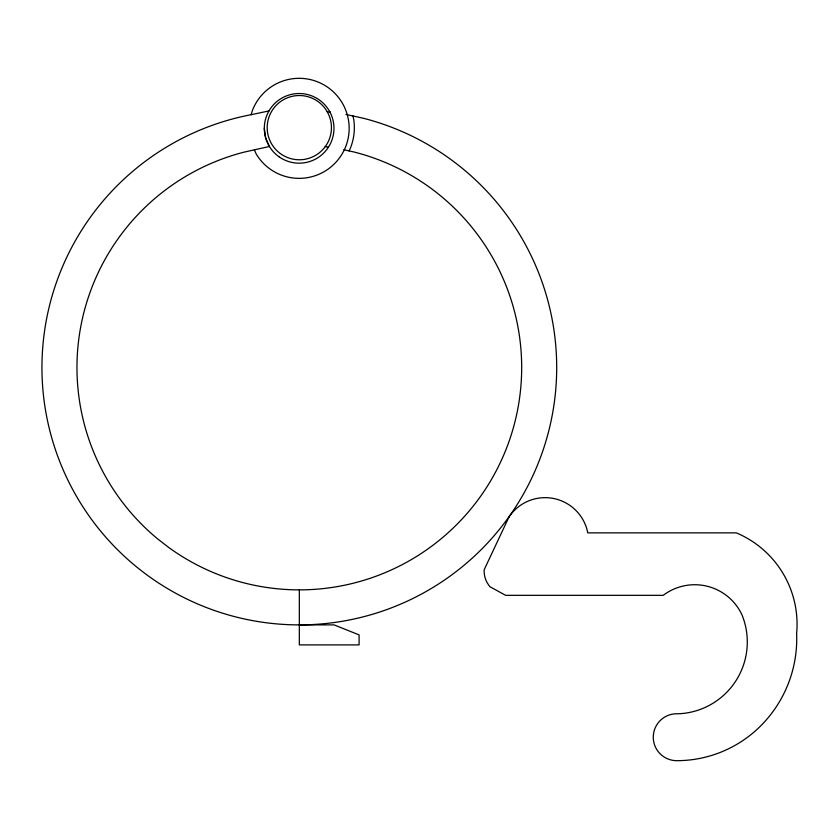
<?xml version="1.0" encoding="UTF-8"?>
<svg xmlns="http://www.w3.org/2000/svg" width="839" height="839" viewBox="0 0 839 839"><rect width="100%" height="100%" fill="white"/><g stroke="black" fill="none" stroke-linecap="round" stroke-linejoin="round"><path stroke-width="1.26" d="M345.92 114.45L363.329 118.236A257.374 257.374 0 0 1 507.543 518.796A257.374 257.374 0 0 1 82.012 505.424A257.374 257.374 0 0 1 251.092 114.702L252.487 110.287A50.025 50.025 0 0 1 326.958 86.763A50.025 50.025 0 0 1 333.628 164.57A50.025 50.025 0 0 1 256.241 154.072L254.374 149.835M349.108 150.915L350.429 148.042A55.028 55.028 0 0 0 353.775 119.757L353.02 115.929M268.973 110.926L251.092 114.702M325.238 146.605L326.004 145.556A32.134 32.134 0 0 0 328.164 113.506L326.528 110.559A32.134 32.134 0 0 0 279.481 102.379A32.134 32.134 0 0 0 276.262 150.024A32.134 32.134 0 0 0 323.98 148.251L325.238 146.605L328.185 147.077M299.324 624.887L334.079 624.887L359.092 634.892L359.092 644.897L299.324 644.897L299.324 589.869M327.21 111.765L330.44 112.069M343.854 149.741L354.624 152.153A222.356 222.356 0 0 1 500.516 462.195A222.356 222.356 0 0 1 168.629 547.406L157.585 538.848A222.356 222.356 0 0 1 244.023 152.153L269.403 146.479L265.648 137.89L264.306 128.336M508.958 517.023L484.145 569.796A24.625 24.625 0 0 0 487.092 582.633L489.745 586.608L505.634 595.333L663.24 595.333A52.091 52.091 0 0 1 741.97 614.84A71.86 71.86 0 0 1 680.691 713.653L674.273 713.884A23.461 23.461 0 0 0 653.298 738.446A23.461 23.461 0 0 0 676.727 760.679A118.698 118.698 0 0 0 760.658 725.924A123.155 123.155 0 0 0 796.62 633.581A99.149 99.149 0 0 0 736.317 532.859L587.782 532.859A43.45 43.45 0 0 0 508.958 517.023M278.905 156.694A34.829 34.829 0 0 0 333.817 131.681A34.829 34.829 0 0 0 284.704 96.642A34.829 34.829 0 0 0 278.905 156.694"/></g></svg>
